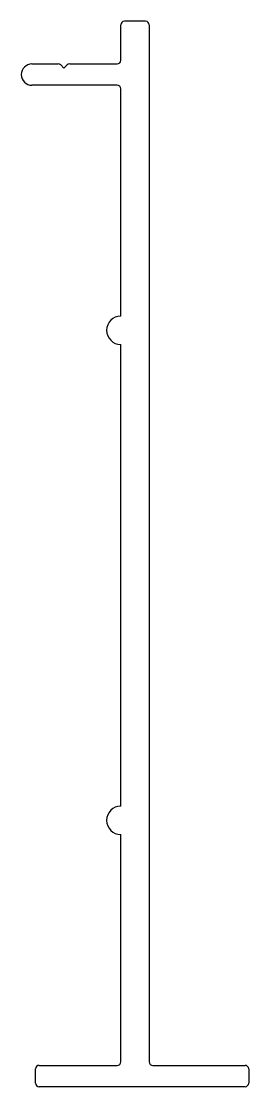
# Model space of a CAD drawing. Extents: x 842.4 to 858.4, y 737.5 to 812.5.
import ezdxf

# ---------------------------------------------------------------- set-up
doc = ezdxf.new("R2010")
doc.units = 0
doc.layers.get('0').update_dxf_attribs({"linetype": 'CONTINUOUS'})

msp = doc.modelspace()

# ---------------------------------------------------------------- linework, layer by layer
for p, q in [((849.444, 809.789), (849.444, 812.289)), ((851.194, 812.539), (849.694, 812.539)), ((851.444, 812.289), (851.444, 739.289)), ((843.194, 809.539), (845.041, 809.539)), ((845.217, 809.465), (845.444, 809.239)), ((845.444, 809.239), (845.671, 809.465)), ((845.848, 809.539), (849.194, 809.539)), ((849.194, 808.039), (843.194, 808.039)), ((849.444, 791.789), (849.444, 807.789)), ((849.444, 757.289), (849.444, 789.789)), ((849.444, 739.289), (849.444, 755.289)), ((843.444, 737.789), (843.444, 738.789)), ((843.694, 739.039), (849.194, 739.039)), ((851.694, 739.039), (858.194, 739.039)), ((858.444, 738.789), (858.444, 737.789)), ((858.194, 737.539), (843.694, 737.539))]:
    msp.add_line(p, q)
for centre, radius, start, end in [((849.694, 812.289), 0.25, 90, 180), ((851.194, 812.289), 0.25, 0, 90), ((843.194, 808.789), 0.75, 90, 270), ((845.041, 809.289), 0.25, 45, 90), ((845.848, 809.289), 0.25, 90, 135), ((849.194, 809.789), 0.25, 270, 0), ((849.194, 807.789), 0.25, 0, 90), ((849.444, 790.789), 1, 90, 270), ((849.444, 756.289), 1, 90, 270), ((843.694, 738.789), 0.25, 90, 180), ((849.194, 739.289), 0.25, 270, 0), ((851.694, 739.289), 0.25, 180, 270), ((858.194, 738.789), 0.25, 0, 90), ((843.694, 737.789), 0.25, 180, 270), ((858.194, 737.789), 0.25, 270, 0)]:
    msp.add_arc(centre, radius, start, end)

doc.saveas('drawing.dxf')
